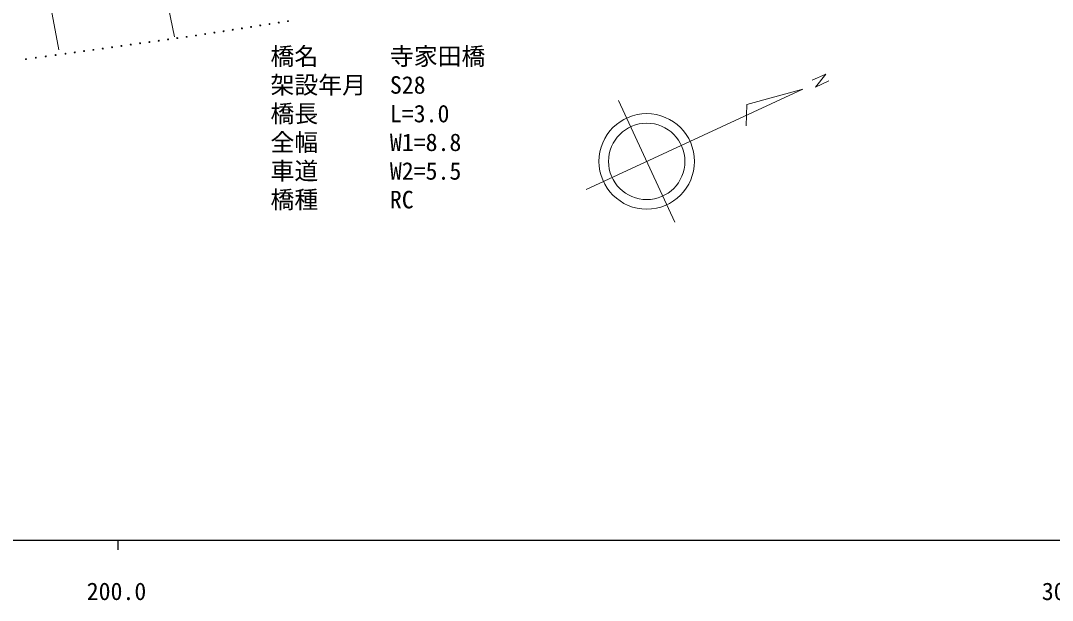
# Model space of a CAD drawing. Units: millimetres, scale not verified. Extents: x 40000 to 680000, y 20000 to 380000.
# Drawn here: x 257806 to 365834, y 198715 to 259380 of the extents above; entities that cross this region are included whole.
import ezdxf
from ezdxf.enums import TextEntityAlignment as Align

# ---------------------------------------------------------------- set-up
doc = ezdxf.new("R2010")
doc.units = ezdxf.units.MM
doc.header["$LTSCALE"] = 1000
for name, color, linetype, lineweight in [('M-BGD', 7, 'Continuous', 13), ('M-BMK-SRVR', 3, 'Continuous', 13), ('M-STR-HTXT', 7, 'Continuous', 13), ('M-TTL-BAND', 7, 'Continuous', 25)]:
    doc.layers.add(name, color=color, linetype=linetype, lineweight=lineweight)
doc.styles.add('ＭＳ ゴシック', font='')
doc.styles.get('ＭＳ ゴシック').set_extended_font_data('MS Gothic')

msp = doc.modelspace()

# ---------------------------------------------------------------- linework, layer by layer
at = {"layer": 'M-BGD'}
for p, q in [((254867, 292964), (261813, 256330)), ((266631, 292740), (273913, 257674))]:
    msp.add_line(p, q, dxfattribs=at)
for centre in [(285790, 259327), (279052, 258275), (280015, 258425), (280977, 258576), (281940, 258726), (282902, 258876), (283865, 259026), (284828, 259176), (271285, 257144), (272261, 257280), (273237, 257416), (274213, 257552), (275189, 257688), (276164, 257825), (277127, 257975), (278090, 258125), (263478, 256055), (264454, 256191), (265430, 256327), (266406, 256463), (267382, 256599), (268358, 256736), (269333, 256872), (270309, 257008), (258364, 255351), (259399, 255493), (260433, 255635), (261468, 255777), (262502, 255919)]:
    msp.add_circle(centre, 50, dxfattribs=at)
at = {"layer": 'M-BMK-SRVR'}
for p, q in [((340696, 253150), (342097, 253797)), ((342097, 253797), (341028, 252421)), ((341028, 252421), (342431, 253078)), ((339698, 252207), (317006, 241715)), ((339698, 252207), (333832, 250597)), ((326297, 238300), (320422, 251007)), ((333832, 250597), (333764, 248362))]:
    msp.add_line(p, q, dxfattribs=at)
for radius in [5000, 4000]:
    msp.add_circle((323360, 244653), radius, dxfattribs=at)
at = {"layer": 'M-TTL-BAND'}
for p, q in [((40000, 205000), (579000, 205000)), ((268000, 205000), (268000, 204000))]:
    msp.add_line(p, q, dxfattribs=at)

# ---------------------------------------------------------------- texts
at = {"layer": 'M-STR-HTXT', "style": 'ＭＳ ゴシック'}
for s, p in [('橋名\u3000\u3000\u3000寺家田橋', (283967, 254187)), ('架設年月\u3000S28', (283967, 251187)), ('橋長\u3000\u3000\u3000L=3.0', (283967, 248187)), ('全幅\u3000\u3000\u3000W1=8.8', (283967, 245187)), ('車道\u3000\u3000\u3000W2=5.5', (283967, 242187)), ('橋種\u3000\u3000\u3000RC', (283967, 239187))]:
    msp.add_text(s, height=1833, dxfattribs=at).set_placement(p, align=Align.BOTTOM_LEFT)
at = {"layer": 'M-TTL-BAND', "style": 'ＭＳ ゴシック'}
for s, p in [('200.0', (267844, 198195)), ('300.0', (367844, 198195))]:
    msp.add_text(s, height=1833, dxfattribs=at).set_placement(p, align=Align.BOTTOM_CENTER)

doc.saveas('drawing.dxf')
